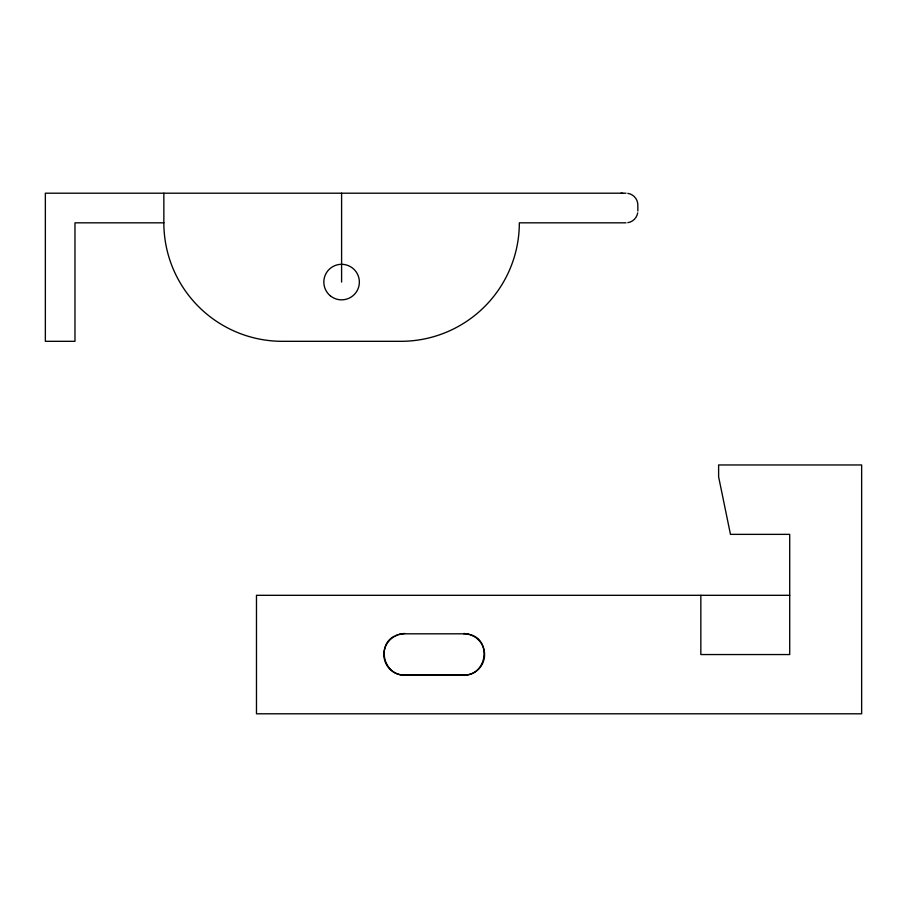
<?xml version="1.0" encoding="UTF-8"?>
<svg xmlns="http://www.w3.org/2000/svg" width="907" height="907" viewBox="0 0 907 907"><rect width="100%" height="100%" fill="white"/><g stroke="black" fill="none" stroke-linecap="round" stroke-linejoin="round"><path stroke-width="1.36" d="M394.228 636.238C376.122 645.637 384.217 675.851 404.601 674.933L463.851 674.933C486.39 676.044 492.263 640.682 470.461 634.685M395.475 635.716L397.98 634.685M399.227 634.163L404.601 633.46M625.966 193.202L45.35 193.202L45.35 341.315L74.975 341.315L74.975 222.827L163.85 222.827A118.5 118.5 0 0 0 282.349 341.315L400.837 341.315A118.5 118.5 0 0 0 519.337 222.827L625.966 222.827M789.714 595.309L256.477 595.309L256.477 713.798L861.65 713.798L861.65 464.962L718.616 464.962L718.616 476.81L730.464 534.359L789.714 534.359L789.714 654.548L700.839 654.548L700.839 595.309M621 193.202L622.837 193.35M463.851 633.46L469.214 634.163M637.836 210.968L637.836 205.05A11.859 11.859 0 0 0 627.814 193.35M341.599 193.202L341.599 282.077M163.85 193.202L163.85 222.827M637.7 212.828A11.859 11.859 0 0 1 627.814 222.669M463.851 633.812L404.601 633.812A20.736 20.736 0 0 0 383.865 654.548A20.736 20.736 0 0 0 404.601 675.296L463.851 675.296A20.736 20.736 0 0 0 484.587 654.548A20.736 20.736 0 0 0 463.851 633.812M330.409 295.886A17.777 17.777 0 0 0 359.149 284.855A17.777 17.777 0 0 0 335.227 265.479A17.777 17.777 0 0 0 330.409 295.886"/></g></svg>
